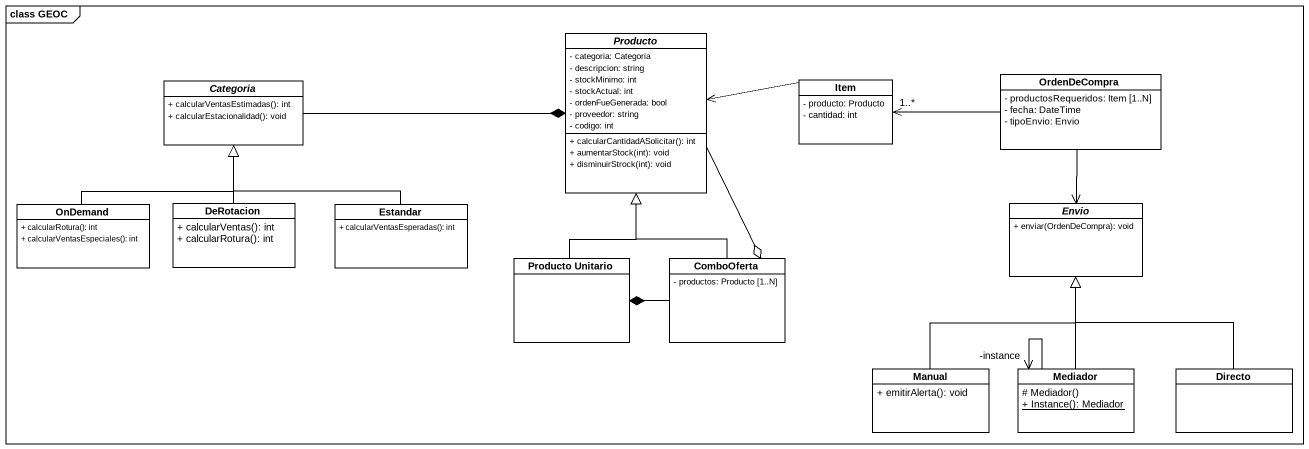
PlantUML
@startuml
mainframe class GEOC
hide circle
hide empty members
skinparam classAttributeIconSize 0
abstract class Producto {
  - categoria: Categoria
  - descripcion: string
  - stockMinimo: int
  - stockActual: int
  - ordenFueGenerada: bool
  - proveedor: string
  - codigo: int
  + calcularCantidadASolicitar(): int
  + aumentarStock(int): void
  + disminuirStrock(int): void
}
abstract class Categoria {
  + calcularVentasEstimadas(): int
  + calcularEstacionalidad(): void
}
class Item {
  - producto: Producto
  - cantidad: int
}
class OrdenDeCompra {
  - productosRequeridos: Item [1..N]
  - fecha: DateTime
  - tipoEnvio: Envio
}
class OnDemand {
  + calcularRotura(): int
  + calcularVentasEspeciales(): int
}
class DeRotacion {
  + calcularVentas(): int
  + calcularRotura(): int
}
class Estandar {
  + calcularVentasEsperadas(): int
}
abstract class Envio {
  + enviar(OrdenDeCompra): void
}
class "Producto Unitario" as Producto_Unitario
class ComboOferta {
  - productos: Producto [1..N]
}
class Manual {
  + emitirAlerta(): void
}
class Mediador {
  # Mediador()
  {static} + Instance(): Mediador
}
class Directo
Producto --o ComboOferta
Categoria -right-* Producto
Item -left-> Producto
OrdenDeCompra -left-> "1..*" Item
OrdenDeCompra --> Envio
OnDemand -up-|> Categoria
DeRotacion -up-|> Categoria
Estandar -up-|> Categoria
Producto_Unitario -up-|> Producto
ComboOferta -up-|> Producto
ComboOferta -left-* Producto_Unitario
Manual -up-|> Envio
Mediador -up-|> Envio
Mediador --> "-instance" Mediador
Directo -up-|> Envio
@enduml
